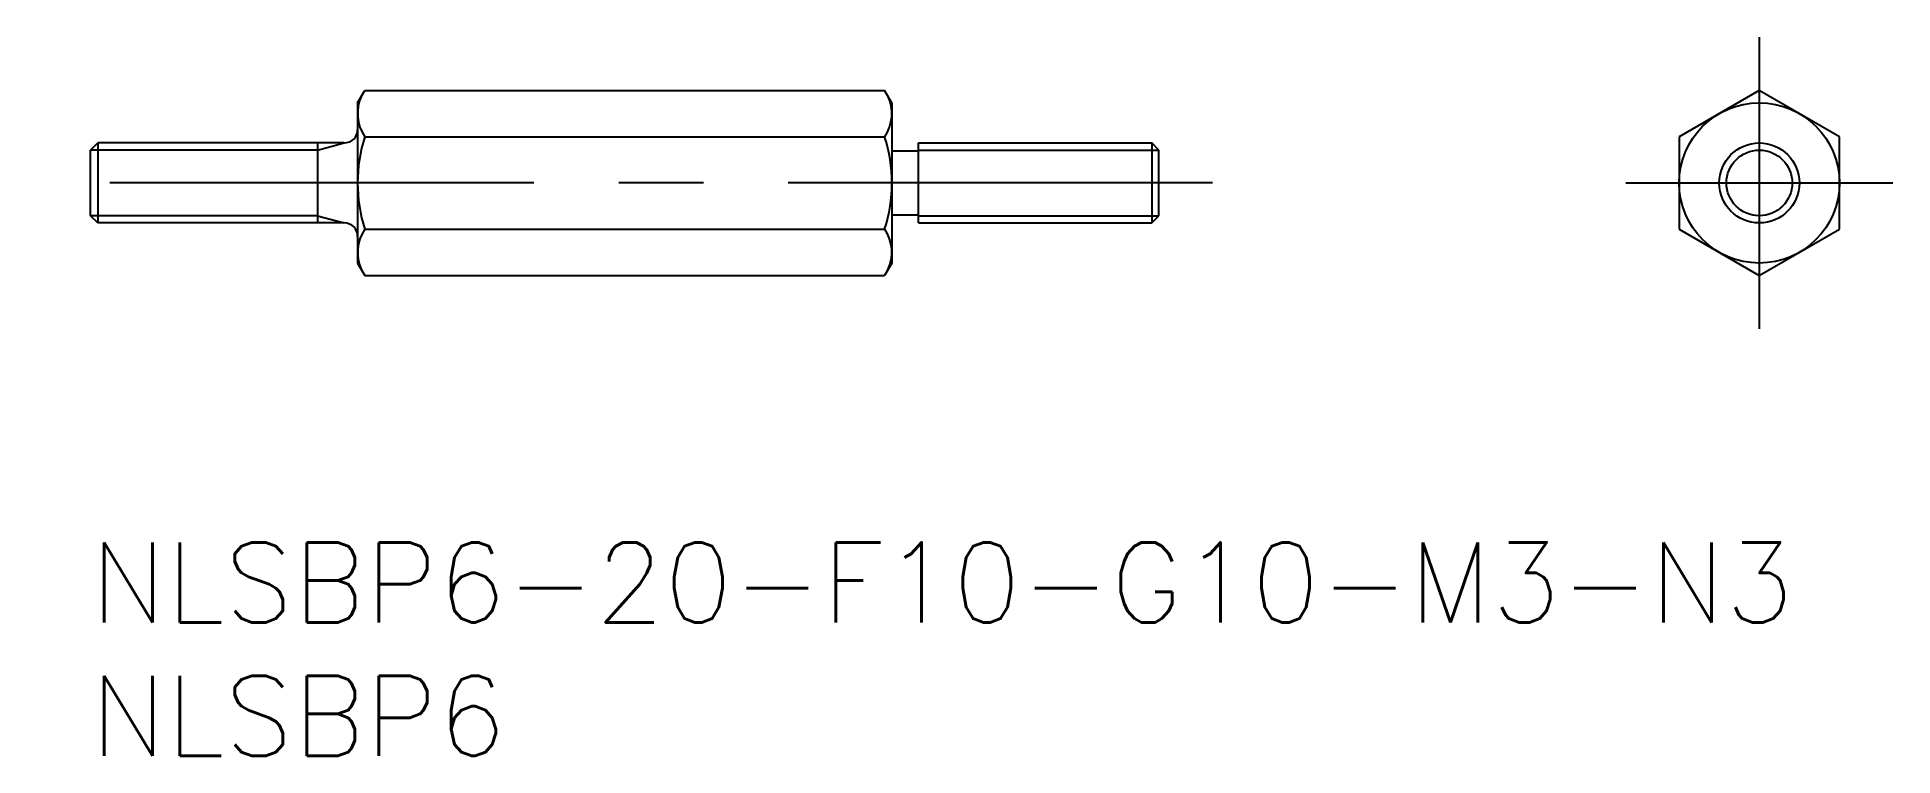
# Model space of a CAD drawing. Extents: x -2 to 67.5, y -8 to 18.9.
import ezdxf

# ---------------------------------------------------------------- set-up
doc = ezdxf.new("R2010")
doc.units = 0
doc.header["$LTSCALE"] = 0.5
doc.linetypes.add('CENTER', pattern=[50.8, 31.75, -6.35, 6.35, -6.35])
for name, color, linetype in [('MSM_CENTER', 1, 'CENTER'), ('MSM_CONTINUOUS', 7, 'CONTINUOUS'), ('MSM_NARROW', 5, 'CONTINUOUS'), ('MSM_PART_NUMBER', 7, 'CONTINUOUS')]:
    doc.layers.add(name, color=color, linetype=linetype)
doc.styles.get("Standard").update_dxf_attribs({"font": 'txt.shx', "height": 3, "bigfont": 'bigfont.shx'})

# ---------------------------------------------------------------- blocks, each defined once
blk = doc.blocks.new('*U4')
at = {"layer": 'MSM_PART_NUMBER'}
blk.add_text('NLSBP6-20-F10-G10-M3-N3', height=3, dxfattribs=at).set_placement((0, -3))
blk = doc.blocks.new('*U5')
at = {"layer": 'MSM_PART_NUMBER'}
blk.add_text('NLSBP6', height=3, dxfattribs=at).set_placement((0, -8))

msp = doc.modelspace()

# ---------------------------------------------------------------- linework, layer by layer
at = {"layer": 'MSM_CENTER'}
for p, q in [((62.479, 18.928), (62.479, 8)), ((42, 13.464), (-2, 13.464)), ((57.479, 13.464), (67.479, 13.464))]:
    msp.add_line(p, q, dxfattribs=at)
at = {"layer": 'MSM_CONTINUOUS'}
for p, q in [((10, 16.464), (10.268, 16.928)), ((10.268, 16.928), (29.732, 16.928)), ((30, 16.464), (29.732, 16.928)), ((62.479, 16.928), (59.479, 15.196)), ((65.479, 15.196), (62.479, 16.928)), ((10, 16.464), (10, 10.464)), ((30, 16.464), (30, 10.464)), ((0, 14.694), (0.271, 14.964)), ((0, 12.235), (0, 14.694)), ((9.5, 14.964), (0.271, 14.964)), ((0.271, 14.964), (0.271, 11.964)), ((8.5, 14.964), (8.5, 11.964)), ((10.268, 15.196), (29.732, 15.196)), ((30, 14.664), (31, 14.664)), ((31, 14.964), (39.73, 14.964)), ((31, 11.964), (31, 14.964)), ((40, 14.694), (39.73, 14.964)), ((39.73, 14.964), (39.73, 11.964)), ((40, 12.235), (40, 14.694)), ((59.479, 15.196), (59.479, 11.732)), ((65.479, 11.732), (65.479, 15.196)), ((0.271, 11.964), (0, 12.235)), ((9.5, 11.964), (0.271, 11.964)), ((30, 12.264), (31, 12.264)), ((31, 11.964), (39.73, 11.964)), ((39.73, 11.964), (40, 12.235)), ((10.268, 11.732), (29.732, 11.732)), ((59.479, 11.732), (62.479, 10)), ((62.479, 10), (65.479, 11.732)), ((10, 10.464), (10.268, 10)), ((30, 10.464), (29.732, 10)), ((10.268, 10), (29.732, 10))]:
    msp.add_line(p, q, dxfattribs=at)
for radius in [3, 1.5]:
    msp.add_circle((62.479, 13.464), radius, dxfattribs=at)
for centre, radius, start, end in [((11.533, 16.062), 1.533, 154.38425, 214.38425), ((28.467, 16.062), 1.533, 325.61575, 25.61575), ((9.5, 15.464), 0.5, 270, 0), ((15.732, 13.464), 5.732, 162.41205, 197.58795), ((24.268, 13.464), 5.732, 342.41205, 17.58795), ((9.5, 11.464), 0.5, 0, 90), ((11.533, 10.866), 1.533, 145.61575, 205.61575), ((28.467, 10.866), 1.533, 334.38425, 34.38425)]:
    msp.add_arc(centre, radius, start, end, dxfattribs=at)
at = {"layer": 'MSM_NARROW'}
for p, q in [((8.5, 14.694), (0, 14.694)), ((8.5, 14.694), (9.5, 14.964)), ((31, 14.694), (40, 14.694)), ((8.5, 12.235), (0, 12.235)), ((8.5, 12.235), (9.5, 11.964)), ((31, 12.235), (40, 12.235))]:
    msp.add_line(p, q, dxfattribs=at)
msp.add_circle((62.479, 13.464), 1.23, dxfattribs=at)

# ---------------------------------------------------------------- block references
at = {"layer": 'MSM_CONTINUOUS'}
for name in ['*U4', '*U5']:
    msp.add_blockref(name, (0, 0), dxfattribs=at)

doc.saveas('drawing.dxf')
